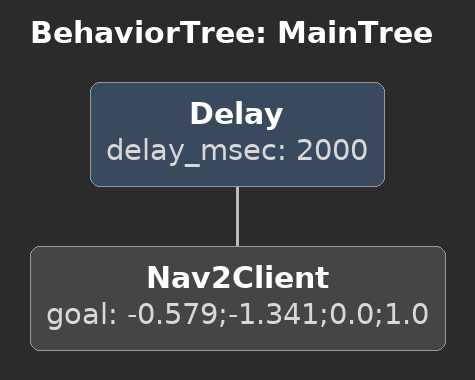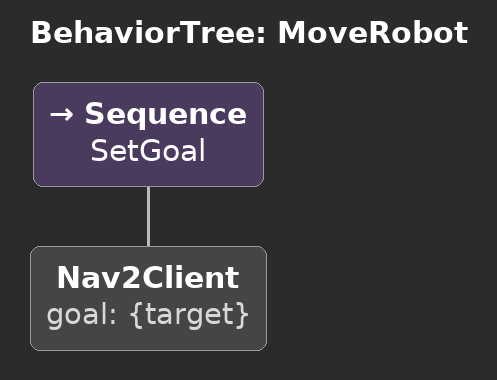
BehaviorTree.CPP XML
<?xml version="1.0" encoding="UTF-8"?>
<root BTCPP_format="4"
      main_tree_to_execute="MainTree">
  <BehaviorTree ID="MainTree">
    <Delay delay_msec="2000">
      <Nav2Client goal="-0.579;-1.341;0.0;1.0"/>
    </Delay>
  </BehaviorTree>

  <BehaviorTree ID="MoveRobot">
    <Sequence name="SetGoal">
      <Nav2Client goal="{target}"/>
    </Sequence>
  </BehaviorTree>

</root>
